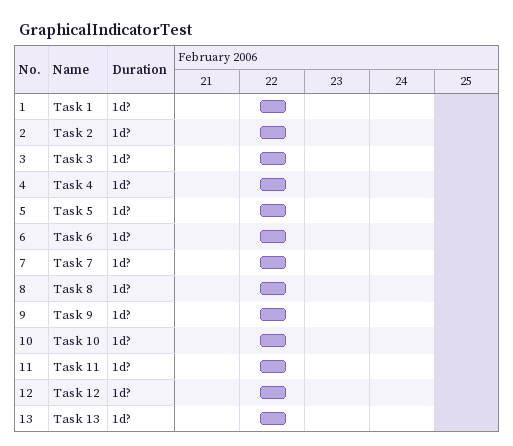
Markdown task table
GraphicalIndicatorTest

| ID | Task | Duration | Start | Finish |
|---|---|---|---|---|
| 1 | Task 1 | 1d? | 2006-02-22 | 2006-02-22 |
| 2 | Task 2 | 1d? | 2006-02-22 | 2006-02-22 |
| 3 | Task 3 | 1d? | 2006-02-22 | 2006-02-22 |
| 4 | Task 4 | 1d? | 2006-02-22 | 2006-02-22 |
| 5 | Task 5 | 1d? | 2006-02-22 | 2006-02-22 |
| 6 | Task 6 | 1d? | 2006-02-22 | 2006-02-22 |
| 7 | Task 7 | 1d? | 2006-02-22 | 2006-02-22 |
| 8 | Task 8 | 1d? | 2006-02-22 | 2006-02-22 |
| 9 | Task 9 | 1d? | 2006-02-22 | 2006-02-22 |
| 10 | Task 10 | 1d? | 2006-02-22 | 2006-02-22 |
| 11 | Task 11 | 1d? | 2006-02-22 | 2006-02-22 |
| 12 | Task 12 | 1d? | 2006-02-22 | 2006-02-22 |
| 13 | Task 13 | 1d? | 2006-02-22 | 2006-02-22 |
